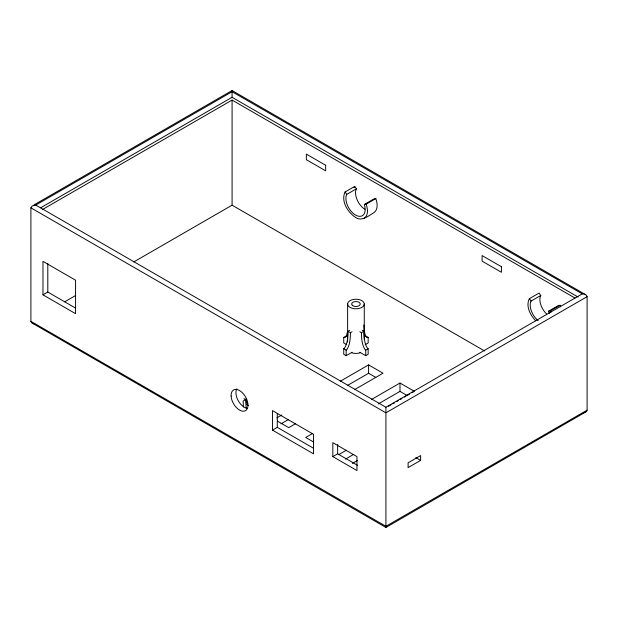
<?xml version="1.0" encoding="UTF-8"?>
<svg xmlns="http://www.w3.org/2000/svg" width="618" height="618" viewBox="0 0 618 618"><rect width="100%" height="100%" fill="white"/><g stroke="black" fill="none" stroke-linecap="round" stroke-linejoin="round"><path stroke-width="0.93" d="M243.932 398.687L245.531 399.614L246.25 408.344M363.847 331.31L361.43 332.7C361.607 338.494 361.839 344.844 365.176 349.796L365.74 350.128L365.74 355.674L368.158 354.284L368.158 348.737L367.586 348.405C364.249 343.446 364.025 337.096 363.847 331.31L362.248 330.383M363.847 324.975L364.141 330.56L365.508 335.96L366.489 337.366L368.158 337.42L368.158 342.967L365.199 344.674M30.9 207.849L32.314 205.879L35.728 205.06L232.082 91.703L582.272 293.882L584.682 294.253L586.451 295.28L587.1 296.671L587.1 410.151L586.451 411.542L385.918 527.455L31.549 322.72L30.9 321.329L30.9 207.849L385.918 412.824L587.1 296.671M347.617 331.333L346.389 335.96L345.4 337.366L343.739 337.42L343.739 342.967L346.69 344.674M356.439 188.807L346.783 194.384L346.312 195.303A13.642 7.879 60 0 0 355.172 214.832A13.642 7.879 60 0 0 364.937 206.852L364.296 204.496L373.96 198.919L375.806 198.594C377.482 203.222 378.432 210.143 373.365 213.001C367.98 216.246 361.368 221.908 355.111 217.127C347.602 211.881 340.734 201.113 345.06 191.997L354.717 186.42L356.439 188.807L355.968 189.726A13.642 7.879 60 0 0 364.829 209.255M535.775 320.827C530.414 315.288 525.47 306.227 529.371 298.672L539.035 293.094L540.758 295.489L531.101 301.059L530.623 301.978A13.642 7.879 60 0 0 538.232 320.634M540.758 295.489L540.286 296.401A13.642 7.879 60 0 0 546.66 314.014M354.083 187.571L354.717 186.42M363.708 218.579C368.776 215.713 367.826 208.799 366.15 204.172L375.806 198.594M352.067 352.26L346.15 355.674L343.739 354.284L343.739 348.737L344.303 348.405C347.648 343.446 347.872 337.096 348.05 331.31L349.649 330.383M346.15 355.674L346.15 350.128L346.721 349.796C350.058 344.844 350.282 338.494 350.46 332.7L348.05 331.31M34.021 204.898L232.082 90.545L585.686 294.701M40.742 207.748L232.082 97.281L578.093 297.049M42.225 209.68L232.082 100.07L574.933 298.007M42.974 294.84L75.566 313.658L75.566 280.201L42.974 261.383L42.974 294.84L47.802 292.051L75.381 307.98M64.705 301.808L75.535 295.558M133.82 261.908L232.082 205.176L484.62 350.985M350.46 332.7L352.067 331.773M343.739 337.42L346.15 336.03L346.721 336.354M245.531 399.614L243.121 401.012L243.407 406.938M365.74 350.128L368.158 348.737M276.825 417.884L281.831 414.995M340.232 381.275L368.598 364.898L383.021 373.226L354.655 389.603M280.997 423.84L288.506 419.506M347.741 385.308L368.598 373.264L375.806 377.428M272.453 430.12L313.504 453.821L313.504 434.307L272.453 410.607L272.453 430.12L277.281 427.332L313.403 448.189M295.419 423.801L288.745 427.656L277.528 421.182M312.384 433.597L305.709 437.451L313.72 442.079M371.619 399.398L399.985 383.021L414.408 391.349M378.293 403.909L399.985 391.387L407.2 395.551M549.247 313.535L548.614 311.171L558.27 305.593L560.124 305.269L560.557 306.814M548.614 311.171L550.46 310.846L560.124 305.269M35.728 205.06L385.918 407.247L582.272 293.882M388.544 406.281L391.047 404.836M392.716 403.871L394.384 402.913M396.887 401.468L398.556 400.503M400.225 399.537L401.893 398.571M404.396 397.127L406.065 396.169M407.733 395.203L409.402 394.238M411.905 392.793L413.573 391.835M332.816 456.609L356.965 470.553L356.965 456.609L332.816 442.666L332.816 456.609L337.644 453.821L357.629 465.362M338.772 454.616L346.281 450.275M345.447 459.12L353.79 454.307M352.353 463.423L357.358 460.534M420.634 460.395L408.104 467.625L408.104 462.805L420.634 455.566L420.634 460.395L415.806 457.606M587.1 410.151L385.918 526.297L30.9 321.329M365.176 336.354L365.74 336.03L368.158 337.42M246.86 404.666L247.432 404.334M585.686 412.121L583.523 412.839M364.296 204.496L366.15 204.172M34.477 324.025L32.314 323.299M359.83 331.773L361.43 332.7M359.83 352.26L365.74 355.674M343.739 348.737L346.15 350.128M529.371 298.672L531.101 301.059M345.06 191.997L346.783 194.384M248.181 405.671L247.192 404.272L245.825 398.873M550.46 310.846L550.901 312.391M399.985 383.021L399.985 391.387M385.918 407.247L385.918 527.455M368.598 364.898L368.598 373.264M364.272 304.017A8.32 4.805 0 0 1 351.789 308.181A8.32 4.805 0 0 1 351.789 299.854A8.32 4.805 0 0 1 364.272 304.017L364.272 339.135M347.625 304.017L347.625 341.978M337.644 444.527L337.644 453.821M277.281 413.396L277.281 427.332M232.082 90.545L232.082 97.281M232.082 100.07L232.082 205.176M47.802 263.376L47.802 292.051M247.015 408.32A11.951 6.898 60 0 1 237.969 400.194A11.951 6.898 60 0 1 236.833 388.776M360.109 352.785A8.32 4.805 0 0 1 351.789 352.785M501.414 266.713L482.094 255.566L482.094 261.144L501.414 272.291L501.414 266.713M325.663 165.261L306.35 154.114L306.35 159.683L325.663 170.838L325.663 165.261M352.252 305.246L351.827 304.651A4.272 2.464 0 0 1 354.84 301.638A4.272 2.464 0 0 1 360.07 303.376L360.217 304.017A4.272 2.464 0 0 1 357.049 306.397A4.272 2.464 0 0 1 352.252 305.246M231.109 395.991A11.951 6.898 60 0 0 244.172 411.155A11.951 6.898 60 0 0 243.353 393.805A11.951 6.898 60 0 0 231.109 395.991"/></g></svg>
